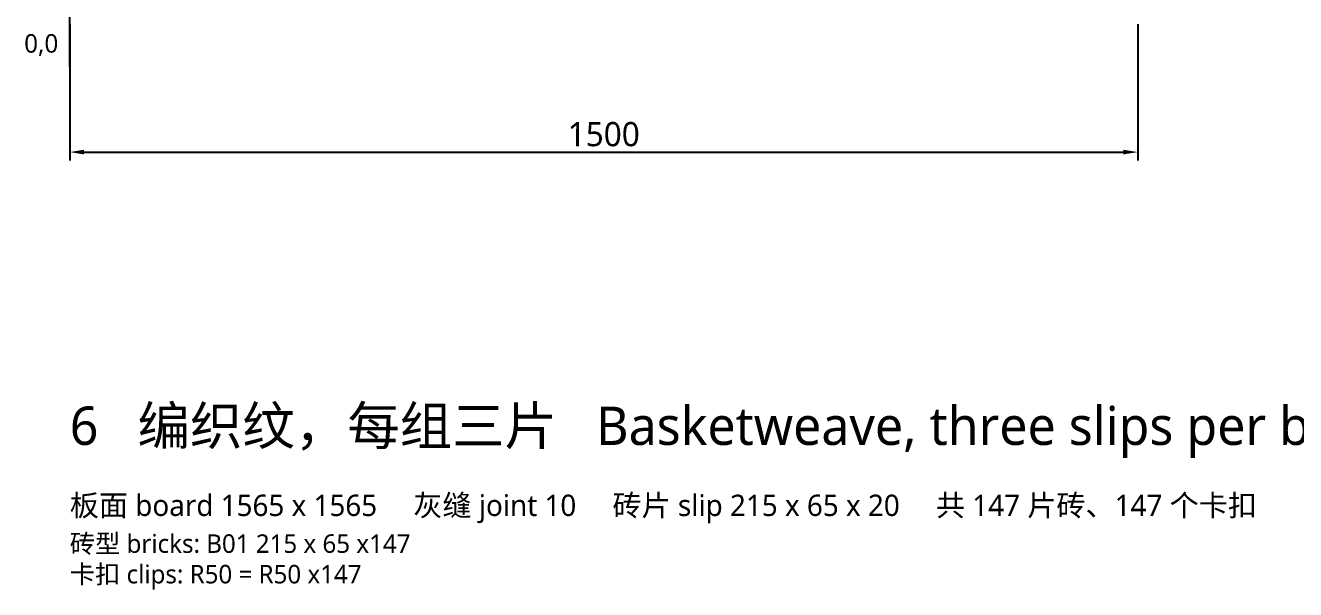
# Model space of a CAD drawing. Header units: millimetres. Extents: x -190 to 7814, y -8114 to 208.
# Drawn here: x 5083 to 6867, y -3761 to -2967 of the extents above; entities that cross this region are included whole.
import ezdxf
from ezdxf.enums import TextEntityAlignment as Align

# ---------------------------------------------------------------- set-up
doc = ezdxf.new("R2010")
doc.units = ezdxf.units.MM
for name, color, linetype in [('DIM', 8, 'Continuous'), ('ORIGIN', 1, 'Continuous'), ('TITLE', 7, 'Continuous')]:
    doc.layers.add(name, color=color, linetype=linetype)
doc.styles.add('CN', font='msyh.ttc')
doc.dimstyles.new('MM', dxfattribs={"dimtxt": 34, "dimasz": 20, "dimexe": 12, "dimexo": 10, "dimgap": 8, "dimtad": 1, "dimdec": 1, "dimdsep": 46, "dimtxsty": 'CN', "dimcen": 2.5, "dimazin": 3, "dimtfac": 1, "dimtmove": 0, "dimatfit": 3})

msp = doc.modelspace()

# ---------------------------------------------------------------- linework, layer by layer
at = {"layer": 'ORIGIN'}
msp.add_line((5145, -3025.5), (5145, -2865.5), dxfattribs=at)

# ---------------------------------------------------------------- texts
at = {"layer": 'ORIGIN', "style": 'CN'}
msp.add_text('0,0', height=26, dxfattribs=at).set_placement((5081, -3013.5), align=Align.BOTTOM_LEFT)
at = {"layer": 'TITLE', "style": 'CN'}
for s, height, p in [('6   编织纹，每组三片   Basketweave, three slips per block', 54, (5145, -3573.38)), ('板面 board 1565 x 1565     灰缝 joint 10     砖片 slip 215 x 65 x 20     共 147 片砖、147 个卡扣', 30, (5145, -3666.06)), ('砖型 bricks: B01 215 x 65 x147', 26, (5145, -3716.66)), ('卡扣 clips: R50 = R50 x147', 26, (5145, -3759.58))]:
    msp.add_text(s, height=height, dxfattribs=at).set_placement(p, align=Align.BOTTOM_LEFT)

# ---------------------------------------------------------------- dimensions: what is measured, and where the dimension line sits
at = {"layer": 'DIM'}
msp.add_linear_dim(base=(5145, -3145.5), p1=(5145, -2955.5), p2=(6645, -2955.5), dimstyle='MM', dxfattribs=at).render()

doc.saveas('drawing.dxf')
